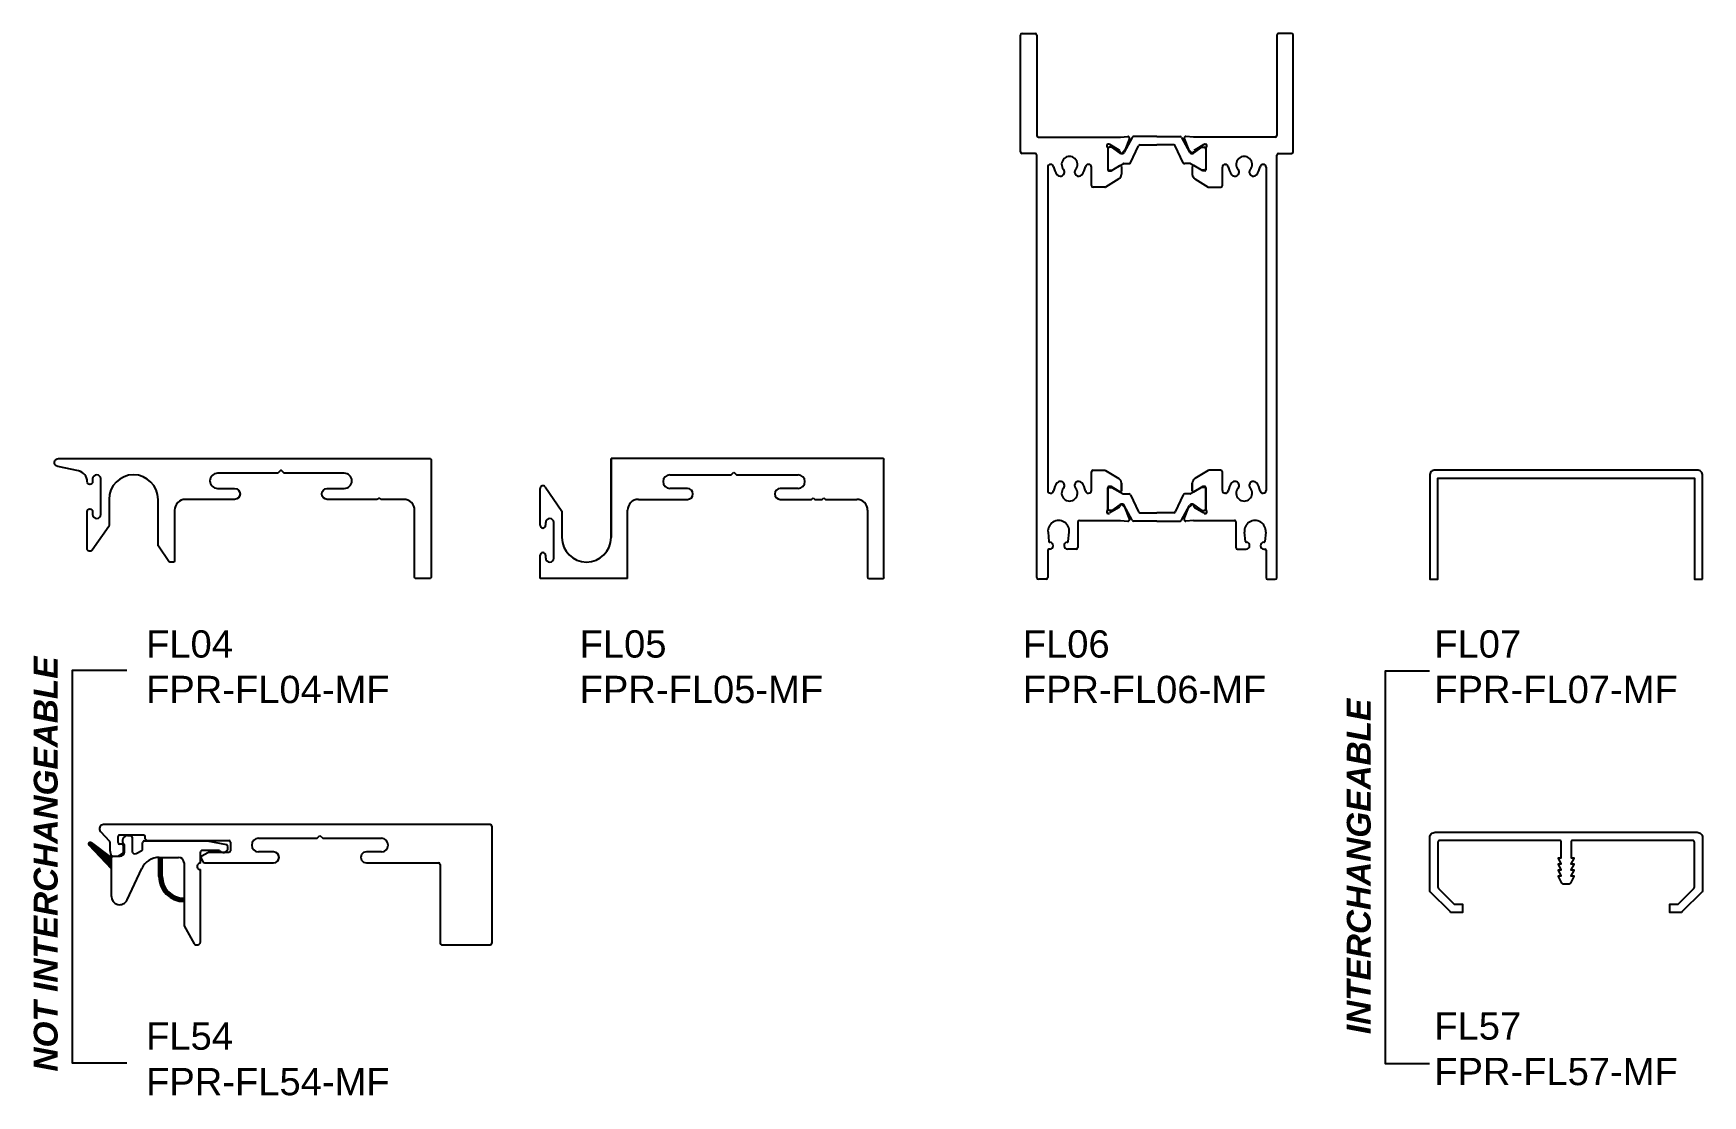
# Model space of a CAD drawing. Header units: millimetres. Extents: x 2364 to 3239, y -858 to -127.
# Drawn here: x 2622.2 to 2928.1, y -321.6 to -127 of the extents above; entities that cross this region are included whole.
import ezdxf

# ---------------------------------------------------------------- set-up
doc = ezdxf.new("R2010")
doc.units = ezdxf.units.MM
doc.layers.add('CS- Drawing', color=255, linetype='Continuous')
doc.layers.add('Text', color=1, linetype='Continuous')
doc.styles.add('Fineline', font='sanss___.ttf', dxfattribs={"height": 2})
pattern_1 = [(45, (-184.27007, -44.82506), (-0.08980256, 0.08980256), [])]

# ---------------------------------------------------------------- blocks, each defined once
blk = doc.blocks.new('-FL04')
blk.add_lwpolyline([(-2.75, 0, -0.414214), (-3, 0.25), (-3, 12.5, 0.414214), (-5, 14.5), (-9.13, 14.5, -0.198912), (-9.28, 14.56), (-9.36, 14.64, 0.414214), (-9.64, 14.64), (-9.72, 14.56, -0.198912), (-9.87, 14.5), (-19, 14.5, -1), (-19, 16.5), (-15.9, 16.5, 1), (-15.9, 19.3), (-26.83, 19.3, -0.198912), (-26.98, 19.36), (-27.36, 19.74, 0.414214), (-27.64, 19.74), (-28.02, 19.36, -0.198912), (-28.17, 19.3), (-39.1, 19.3, 1), (-39.1, 16.5), (-36, 16.5, -1), (-36, 14.5), (-45, 14.5, 0.414214), (-47, 12.5), (-47, 3.25, -0.414214), (-47.25, 3), (-47.87, 3, -0.250765), (-48.07, 3.11), (-49.96, 5.94, -0.148069), (-50, 6.08), (-50, 14.5, 1), (-59, 14.5), (-59, 9.71, -0.153915), (-59.05, 9.56), (-62.09, 5.21, -0.73323), (-63, 5.5), (-63, 12.25, -1), (-62, 12.25), (-62, 11.75, 1), (-60.5, 11.75), (-60.5, 18.25, 1), (-62, 18.25), (-62, 17.75, -1), (-63, 17.75, 0.354277), (-64.59, 19.71), (-68.41, 20.52, -0.900659), (-68.25, 22), (-0.25, 22, -0.414214), (0, 21.75), (0, 0.25, -0.414214), (-0.25, 0)], format="xyb", close=True)
blk = doc.blocks.new('-FL06')
for p, q in [((-24.7, 107.25), (-22.3, 107.25)), ((24.7, 107.25), (22.3, 107.25)), ((-25, 85.55), (-25, 106.95)), ((-22, 106.95), (-22, 88.55)), ((22, 106.95), (22, 88.55)), ((25, 85.55), (25, 106.95)), ((-21.7, 88.25), (-6.69, 88.25)), ((-9, 86.3), (-9, 82.7)), ((-9, 86.25), (-9, 82.25)), ((-8.73, 86.95), (-8.9, 86.95)), ((-8.24, 86.39), (-8.7, 86.39)), ((-6.89, 85.88), (-8.61, 86.87)), ((-6.72, 85.32), (-8.24, 86.39)), ((-6.71, 85.45), (-6.79, 85.76)), ((-6.69, 88.25), (-5.34, 88.37)), ((-5.78, 85.95), (-6.38, 85.36)), ((-4.53, 88.2), (-6, 85.48)), ((-5.03, 87.97), (-5.78, 85.95)), ((-4.83, 83.56), (-3.38, 86.67)), ((0, 88.37), (-4.26, 88.37)), ((-3.11, 86.84), (0, 86.84)), ((0, 88.37), (4.26, 88.37)), ((3.11, 86.84), (0, 86.84)), ((4.83, 83.56), (3.38, 86.67)), ((4.53, 88.2), (6, 85.48)), ((5.03, 87.97), (5.78, 85.95)), ((6.69, 88.25), (5.34, 88.37)), ((5.78, 85.95), (6.38, 85.36)), ((21.7, 88.25), (6.69, 88.25)), ((6.71, 85.45), (6.79, 85.76)), ((6.72, 85.32), (8.24, 86.39)), ((6.89, 85.88), (8.67, 86.94)), ((8.24, 86.39), (8.7, 86.39)), ((8.73, 86.95), (8.9, 86.95)), ((9, 86.3), (9, 82.7)), ((9, 86.25), (9, 82.25)), ((-22.3, 85.25), (-24.7, 85.25)), ((-22, 7.55), (-22, 84.95)), ((-20, 82.75), (-20, 23.5)), ((-19.41, 83.25), (-19.5, 83.25)), ((-12.5, 83.25), (-12.59, 83.25)), ((-12, 79.35), (-12, 82.75)), ((-8.4, 82.05), (-6.8, 83.02)), ((-8.24, 82.19), (-6.19, 83.37)), ((-6.5, 82.85), (-6.5, 81.43)), ((-6.13, 83.39), (-5.1, 83.39)), ((6.13, 83.39), (5.1, 83.39)), ((8.24, 82.19), (6.19, 83.37)), ((6.5, 82.85), (6.5, 81.43)), ((8.4, 82.05), (6.8, 83.02)), ((12, 79.35), (12, 82.75)), ((12.5, 83.25), (12.59, 83.25)), ((19.41, 83.25), (19.5, 83.25)), ((20, 82.75), (20, 23.5)), ((22, 7.55), (22, 84.95)), ((22.3, 85.25), (24.7, 85.25)), ((-6.98, 80.57), (-9.4, 79.09)), ((-8.8, 82.05), (-8.4, 82.05)), ((-8.7, 82.19), (-8.24, 82.19)), ((6.98, 80.57), (9.4, 79.09)), ((8.7, 82.19), (8.24, 82.19)), ((8.8, 82.05), (8.4, 82.05)), ((-9.56, 79.05), (-11.7, 79.05)), ((9.56, 79.05), (11.7, 79.05)), ((-12, 23.5), (-12, 26.9)), ((-11.7, 27.2), (-9.56, 27.2)), ((-9.4, 27.16), (-6.98, 25.68)), ((-6.5, 24.82), (-6.5, 23.4)), ((-6.5, 23.4), (-6.5, 24.82)), ((6.5, 24.82), (6.5, 23.4)), ((6.5, 23.4), (6.5, 24.82)), ((9.4, 27.16), (6.98, 25.68)), ((11.7, 27.2), (9.56, 27.2)), ((12, 23.5), (12, 26.9)), ((-19.5, 23), (-19.41, 23)), ((-12.59, 23), (-12.5, 23)), ((-9, 24), (-9, 20)), ((-9, 20), (-9, 24)), ((-9, 19.95), (-9, 23.55)), ((-8.4, 24.2), (-8.8, 24.2)), ((-8.8, 24.2), (-8.4, 24.2)), ((-8.7, 24.06), (-8.24, 24.06)), ((-6.8, 23.23), (-8.4, 24.2)), ((-8.4, 24.2), (-6.8, 23.23)), ((-8.24, 24.06), (-6.19, 22.88)), ((-6.13, 22.86), (-5.1, 22.86)), ((-4.83, 22.69), (-3.38, 19.58)), ((4.83, 22.69), (3.38, 19.58)), ((6.13, 22.86), (5.1, 22.86)), ((8.24, 24.06), (6.19, 22.88)), ((6.8, 23.23), (8.4, 24.2)), ((8.4, 24.2), (6.8, 23.23)), ((8.7, 24.06), (8.24, 24.06)), ((8.4, 24.2), (8.8, 24.2)), ((8.8, 24.2), (8.4, 24.2)), ((9, 24), (9, 20)), ((9, 20), (9, 24)), ((9, 19.95), (9, 23.55)), ((12.59, 23), (12.5, 23)), ((19.5, 23), (19.41, 23)), ((-8.9, 19.3), (-8.73, 19.3)), ((-8.73, 19.3), (-8.9, 19.3)), ((-8.24, 19.86), (-8.7, 19.86)), ((-6.89, 20.37), (-8.61, 19.38)), ((-6.72, 20.93), (-8.24, 19.86)), ((-6.71, 20.8), (-6.79, 20.49)), ((-5.78, 20.3), (-6.38, 20.89)), ((-4.53, 18.05), (-6, 20.77)), ((-5.03, 18.28), (-5.78, 20.3)), ((-3.11, 19.41), (0, 19.41)), ((3.11, 19.41), (0, 19.41)), ((4.53, 18.05), (6, 20.77)), ((5.03, 18.28), (5.78, 20.3)), ((5.78, 20.3), (6.38, 20.89)), ((6.71, 20.8), (6.79, 20.49)), ((6.72, 20.93), (8.24, 19.86)), ((6.89, 20.37), (8.61, 19.38)), ((8.24, 19.86), (8.7, 19.86)), ((8.9, 19.3), (8.73, 19.3)), ((8.73, 19.3), (8.9, 19.3)), ((-19.94, 15.85), (-19.77, 14.18)), ((-16.23, 14.18), (-16.06, 15.85)), ((-14.5, 17.7), (-14.5, 13.05)), ((-14.19, 18), (-6.69, 18)), ((-6.69, 18), (-5.34, 17.88)), ((0, 17.88), (-4.26, 17.88)), ((0, 17.88), (4.26, 17.88)), ((6.69, 18), (5.34, 17.88)), ((6.69, 18), (14.2, 18)), ((14.5, 17.7), (14.5, 13.05)), ((16.23, 14.18), (16.06, 15.85)), ((19.94, 15.85), (19.77, 14.18)), ((-20, 12.55), (-20, 7.55)), ((-19.62, 12.75), (-19.8, 12.75)), ((-14.8, 12.75), (-16.38, 12.75)), ((14.8, 12.75), (16.38, 12.75)), ((19.62, 12.75), (19.8, 12.75)), ((20, 12.55), (20, 7.55)), ((-20.3, 7.25), (-21.7, 7.25)), ((20.3, 7.25), (21.7, 7.25))]:
    blk.add_line(p, q)
for centre, radius, start, end in [((-24.7, 106.95), 0.3, 90, 180), ((-22.3, 106.95), 0.3, 0, 90), ((22.3, 106.95), 0.3, 90, 180), ((24.7, 106.95), 0.3, 0, 90), ((-21.7, 88.55), 0.3, 180, 270), ((-8.9, 86.65), 0.3, 90, 233.1301), ((-9.2, 86.25), 0.2, 0, 53.1301), ((-8.7, 86.09), 0.3, 90, 180), ((-8.73, 86.75), 0.2, 75, 90), ((-6.99, 85.71), 0.2, 15, 60), ((-5.31, 88.07), 0.3, 340, 95), ((-4.26, 88.07), 0.3, 90, 155), ((-3.11, 86.54), 0.3, 90, 155), ((3.11, 86.54), 0.3, 25, 90), ((4.26, 88.07), 0.3, 25, 90), ((5.31, 88.07), 0.3, 85, 200), ((6.99, 85.71), 0.2, 120, 165), ((8.73, 86.75), 0.2, 90, 105), ((8.7, 86.09), 0.3, 0, 90), ((8.9, 86.65), 0.3, 306.8699, 90), ((9.2, 86.25), 0.2, 126.8699, 180), ((21.7, 88.55), 0.3, 270, 0), ((-24.7, 85.55), 0.3, 180, 270), ((-22.3, 84.95), 0.3, 0, 90), ((-19.5, 82.75), 0.5, 90, 180), ((-19.41, 82.75), 0.5, 8.3331, 90), ((-16, 83.25), 2.95, 188.3331, 220.0677), ((-16, 83.25), 1.45, 319.9323, 220.0677), ((-16, 83.25), 2.95, 319.9323, 351.6669), ((-12.59, 82.75), 0.5, 90, 171.6669), ((-12.5, 82.75), 0.5, 0, 90), ((-6.7, 82.85), 0.2, 0, 121.4), ((-6.43, 85.73), 0.5, 234.9248, 329.8267), ((-6.52, 85.5), 0.2, 195, 315), ((-6.13, 83.27), 0.115, 90, 120), ((-5.1, 83.69), 0.3, 270, 335), ((5.1, 83.69), 0.3, 205, 270), ((6.43, 85.73), 0.5, 210.1733, 305.0752), ((6.13, 83.27), 0.115, 60, 90), ((6.52, 85.5), 0.2, 225, 345), ((6.7, 82.85), 0.2, 58.6, 180), ((12.5, 82.75), 0.5, 90, 180), ((12.59, 82.75), 0.5, 8.3331, 90), ((16, 83.25), 2.95, 188.3331, 220.0677), ((16, 83.25), 1.45, 319.9323, 220.0677), ((16, 83.25), 2.95, 319.9323, 351.6669), ((19.41, 82.75), 0.5, 90, 171.6669), ((19.5, 82.75), 0.5, 0, 90), ((22.3, 84.95), 0.3, 90, 180), ((24.7, 85.55), 0.3, 270, 0), ((-17.68, 81.83), 0.75, 220.0677, 40.0677), ((-14.32, 81.83), 0.75, 139.9323, 319.9323), ((-8.7, 82.49), 0.3, 180, 270), ((-8.8, 82.25), 0.2, 180, 270), ((-7.5, 81.43), 1, 301.4, 360), ((7.5, 81.43), 1, 180, 238.6), ((8.7, 82.49), 0.3, 270, 360), ((8.8, 82.25), 0.2, 270, 0), ((14.32, 81.83), 0.75, 220.0677, 40.0677), ((17.68, 81.83), 0.75, 139.9323, 319.9323), ((-11.7, 79.35), 0.3, 180, 270), ((-9.56, 79.35), 0.3, 270, 301.4), ((9.56, 79.35), 0.3, 238.6, 270), ((11.7, 79.35), 0.3, 270, 0), ((-16, 23), 2.95, 139.9323, 171.6669), ((-17.68, 24.42), 0.75, 319.9323, 139.9323), ((-14.32, 24.42), 0.75, 40.0677, 220.0677), ((-16, 23), 2.95, 8.3331, 40.0677), ((-11.7, 26.9), 0.3, 90, 180), ((-9.56, 26.9), 0.3, 58.6, 90), ((-7.5, 24.82), 1, 0, 58.6), ((7.5, 24.82), 1, 121.4, 180), ((9.56, 26.89), 0.307, 90.3817, 121.0183), ((11.7, 26.9), 0.299, 359.8834, 90.1166), ((16, 23), 2.95, 139.9323, 171.6669), ((14.32, 24.42), 0.75, 319.8421, 140.0225), ((17.68, 24.42), 0.75, 40.0677, 220.0677), ((16, 23), 2.95, 8.3331, 40.0677), ((-19.5, 23.5), 0.5, 180, 270), ((-19.41, 23.5), 0.5, 270, 351.6669), ((-16, 23), 1.45, 139.9323, 40.0677), ((-12.59, 23.5), 0.5, 188.3331, 270), ((-12.5, 23.5), 0.5, 270, 0), ((-8.8, 24), 0.2, 90, 180), ((-8.8, 24), 0.2, 90, 180), ((-8.7, 23.76), 0.3, 90, 180), ((-6.7, 23.4), 0.2, 238.6, 360), ((-6.7, 23.4), 0.2, 238.6, 360), ((-6.13, 22.98), 0.115, 240, 270), ((-5.1, 22.56), 0.3, 25, 90), ((5.1, 22.56), 0.3, 90, 155), ((6.13, 22.98), 0.115, 270, 300), ((6.7, 23.4), 0.2, 180, 301.4), ((6.7, 23.4), 0.2, 180, 301.4), ((8.7, 23.76), 0.3, 0, 90), ((8.8, 24), 0.2, 0, 90), ((8.8, 24), 0.2, 0, 90), ((12.5, 23.5), 0.496, 179.5317, 270.4683), ((12.59, 23.5), 0.499, 269.9314, 351.7355), ((16, 23), 1.45, 139.9323, 40.0677), ((19.41, 23.5), 0.5, 188.3331, 270), ((19.5, 23.5), 0.5, 270, 0), ((-8.9, 19.6), 0.3, 126.8699, 270), ((-8.9, 19.6), 0.3, 126.8699, 270), ((-9.2, 20), 0.2, 306.8699, 0), ((-9.2, 20), 0.2, 306.8699, 0), ((-8.7, 20.16), 0.3, 180, 270), ((-8.73, 19.5), 0.2, 270, 285), ((-8.73, 19.5), 0.2, 270, 285), ((-6.99, 20.54), 0.2, 300, 345), ((-6.43, 20.52), 0.5, 30.1733, 125.0752), ((-6.52, 20.75), 0.2, 45, 165), ((-3.11, 19.71), 0.3, 205, 270), ((3.11, 19.71), 0.3, 270, 335), ((6.43, 20.52), 0.5, 54.9248, 149.8267), ((6.52, 20.75), 0.2, 15, 135), ((6.99, 20.54), 0.2, 195, 240), ((8.73, 19.5), 0.2, 255, 270), ((8.73, 19.5), 0.2, 255, 270), ((8.7, 20.16), 0.3, 270, 0), ((8.9, 19.6), 0.3, 270, 53.1301), ((8.9, 19.6), 0.3, 270, 53.1301), ((9.2, 20), 0.2, 180, 233.1301), ((9.2, 20), 0.2, 180, 233.1301), ((-18, 16.05), 1.95, 354.1448, 185.8552), ((-14.2, 17.7), 0.3, 90, 180), ((-5.31, 18.18), 0.3, 265, 20), ((-4.26, 18.18), 0.3, 205, 270), ((4.26, 18.18), 0.3, 270, 335), ((5.31, 18.18), 0.3, 160, 275), ((14.21, 17.71), 0.293, 358.7051, 91.2949), ((18, 16.05), 1.95, 354.1448, 185.8552), ((-19.8, 12.55), 0.2, 90, 180), ((-19.57, 14.2), 0.2, 185.8552, 266.1265), ((-19.62, 13.38), 0.625, 270, 86.1265), ((-16.38, 13.38), 0.625, 93.8735, 270), ((-16.43, 14.2), 0.2, 273.8735, 354.1448), ((-14.8, 13.05), 0.3, 270, 0), ((14.8, 13.05), 0.3, 180, 270), ((16.43, 14.2), 0.2, 185.8552, 266.1265), ((16.38, 13.38), 0.625, 270, 86.1265), ((19.62, 13.38), 0.625, 93.8735, 270), ((19.57, 14.2), 0.2, 273.8735, 354.1448), ((19.8, 12.55), 0.2, 0, 90), ((-21.7, 7.55), 0.3, 180, 270), ((-20.3, 7.55), 0.3, 270, 0), ((20.3, 7.55), 0.3, 180, 270), ((21.7, 7.55), 0.3, 270, 0)]:
    blk.add_arc(centre, radius, start, end)
blk = doc.blocks.new('-FL07')
blk.add_lwpolyline([(4, 18.74), (4, -0.26, 0.414214), (5, -1.26), (53, -1.26, 0.414214), (54, -0.26), (54, 18.74), (52.5, 18.74), (52.5, 0.24), (5.5, 0.24), (5.5, 18.74)], format="xyb", close=True)
blk = doc.blocks.new('-FL05')
for p, q in [((24.88, 0), (-24.88, 0)), ((-24.88, 0), (-24.88, -14.5)), ((-24.88, -14.5), (-24.88, 0)), ((-14.12, -3), (-2.88, -3)), ((-2.88, -3), (-2.38, -2.5)), ((-2.38, -2.5), (-1.88, -3)), ((-1.88, -3), (9.38, -3)), ((25.12, -21.75), (25.12, -0.25)), ((-37.88, -12.25), (-37.88, -5.5)), ((-36.97, -5.21), (-33.88, -9.63)), ((-10.88, -5.5), (-14.12, -5.5)), ((9.38, -5.5), (6.12, -5.5)), ((-19.88, -7.5), (-10.88, -7.5)), ((6.12, -7.5), (11.82, -7.5)), ((11.82, -7.5), (12.12, -7.2)), ((12.12, -7.2), (12.42, -7.5)), ((12.42, -7.5), (13.82, -7.5)), ((13.82, -7.5), (14.12, -7.2)), ((14.12, -7.2), (14.42, -7.5)), ((14.42, -7.5), (20.12, -7.5)), ((-36.88, -11.75), (-36.88, -12.25)), ((-35.38, -18.25), (-35.38, -11.75)), ((-33.88, -9.63), (-33.88, -14.5)), ((-21.88, -22), (-21.88, -9.5)), ((22.12, -9.5), (22.12, -21.75)), ((-37.88, -22), (-37.88, -17.75)), ((-36.88, -17.75), (-36.88, -18.25)), ((-21.88, -22), (-37.88, -22)), ((22.38, -22), (24.88, -22))]:
    blk.add_line(p, q)
for centre, radius, start, end in [((24.88, -0.25), 0.25, 0, 90), ((-14.12, -4.25), 1.25, 90, 270), ((9.38, -4.25), 1.25, 270, 90), ((-37.38, -5.5), 0.5, 35, 180), ((-10.88, -6.5), 1, 270, 90), ((6.12, -6.5), 1, 90, 270), ((-19.88, -9.5), 2, 90, 180), ((20.12, -9.5), 2, 0, 90), ((-36.12, -11.75), 0.75, 0, 180), ((-37.38, -12.25), 0.5, 180, 0), ((-29.38, -14.5), 4.5, 180, 0), ((-37.38, -17.75), 0.5, 0, 180), ((-36.12, -18.25), 0.75, 180, 0), ((22.38, -21.75), 0.25, 180, 270), ((24.88, -21.75), 0.25, 270, 0)]:
    blk.add_arc(centre, radius, start, end)
blk = doc.blocks.new('A$C08522680')
h = blk.add_hatch()
h.set_pattern_fill('ANSI31', color=1, scale=0.04)
h.set_pattern_definition(pattern_1)
edge = h.paths.add_edge_path()
edge.add_line((61, 6), (60.4, 6))
edge.add_line((60.4, 6), (60.4, 9.5))
edge.add_arc((56.4, 9.5), 4, 0, 90)
edge.add_line((56.4, 13.5), (56.4, 14.1))
edge.add_arc((56.4, 9.5), 4.6, 0, 90, ccw=False)
edge.add_line((61, 9.5), (61, 6))
h = blk.add_hatch()
h.set_pattern_fill('ANSI31', color=1, scale=0.04)
h.set_pattern_definition(pattern_1)
edge = h.paths.add_edge_path()
edge.add_line((69.7, 8.1), (69.7, 6.1))
edge.add_line((69.7, 8.1), (73.83, 3.73))
edge.add_line((73.44, 3.29), (69.7, 6.1))
edge.add_arc((73.59, 3.55), 0.3, 238.9955, 398.1011)
for p, q in [((0, 0.3), (0, 21.7)), ((9.2, 22), (0.3, 22)), ((9.5, 7.3), (9.5, 21.7)), ((56.4, 14.1), (56.4, 13.5)), ((22.99, 7), (9.8, 7)), ((52.61, 7), (40, 7)), ((53.26, 6.18), (52.87, 6.85)), ((69.7, 8.1), (69.7, 6.1)), ((20.25, 5), (23, 5)), ((40, 5), (42.75, 5)), ((47.9, 3.2), (47.9, 4.8)), ((48.2, 5.1), (51.91, 5.1)), ((52.06, 5.14), (53.15, 5.77)), ((61, 6), (60.4, 6)), ((67.5, 5.02), (67.5, 3.9)), ((68.48, 5.76), (67.65, 5.28)), ((67.8, 3.6), (68.2, 3.6)), ((68.5, 3.3), (68.5, 2.2)), ((69.55, 5.8), (68.62, 5.8)), ((70, 4.69), (69.84, 5.55)), ((70, 3.22), (70, 4.64)), ((0.3, 0), (71.15, 0)), ((31, 2.5), (20.25, 2.5)), ((31.5, 2), (31, 2.5)), ((32, 2.5), (31.5, 2)), ((42.75, 2.5), (32, 2.5)), ((63.2, 2.9), (48.2, 2.9)), ((63.5, 2.6), (63.5, 2.2)), ((68.2, 1.9), (63.8, 1.9)), ((71.7, 1.26), (70.08, 3.01))]:
    blk.add_line(p, q)
at = {"lineweight": -3}
for p, q in [((53.4, 21.5), (53.4, 8.25)), ((54.28, 22), (53.9, 22)), ((56.36, 18.57), (54.54, 21.85)), ((56.4, 7), (56.4, 18.42)), ((66.84, 13.81), (64.14, 8.02)), ((69.7, 13.17), (69.7, 6.1)), ((60.4, 9.5), (60.4, 6)), ((61, 9.5), (61, 6)), ((53.4, 7.05), (53.4, 5.05)), ((69.7, 8.1), (73.83, 3.73)), ((52.15, 3), (48.63, 3.62)), ((49.89, 4.75), (53.1, 4.75)), ((60.97, 6), (57.4, 6)), ((64, 4.47), (64, 3.3)), ((65.15, 5.31), (64.15, 4.73)), ((65.9, 2.3), (65.9, 4.87)), ((67.3, 5), (67.3, 3.95)), ((69.4, 5.8), (68.1, 5.8)), ((73.44, 3.29), (69.7, 6.1)), ((63.7, 3), (52.15, 3)), ((66.75, 2), (66.2, 2))]:
    blk.add_line(p, q, dxfattribs=at)
for centre, radius, start, end in [((0.3, 21.7), 0.3, 90, 180), ((9.2, 21.7), 0.3, 0, 90), ((9.8, 7.3), 0.3, 180, 270), ((23, 6), 1, 270, 90.3418), ((40, 6), 1, 90, 270), ((52.61, 6.7), 0.3, 29.8971, 90), ((53, 6.03), 0.3, 300, 29.8971), ((53.4, 7.65), 0.6, 269.6557, 90.3443), ((20.25, 3.75), 1.25, 90, 270), ((42.75, 3.75), 1.25, 270, 90), ((48.2, 4.8), 0.3, 90, 180), ((48.2, 3.2), 0.3, 180, 270), ((49.2, 4.25), 0.85, 36.0319, 227.7347), ((51.91, 5.4), 0.3, 270, 300), ((66.75, 2.95), 0.95, 270, 43.6028), ((67.8, 3.95), 0.5, 180, 223.6028), ((67.8, 5.02), 0.3, 120, 180), ((67.8, 3.9), 0.3, 180, 270), ((68.2, 3.3), 0.3, 0, 90), ((68.63, 5.5), 0.3, 90, 120), ((69.55, 5.5), 0.3, 10, 90), ((69.7, 4.64), 0.3, 0, 10), ((70.3, 3.22), 0.3, 180, 222.7871), ((0.3, 0.3), 0.3, 180, 270), ((63.2, 2.6), 0.3, 0, 90), ((63.8, 2.2), 0.3, 180, 270), ((68.2, 2.2), 0.3, 270, 0), ((71.15, 0.75), 0.75, 270, 42.7871)]:
    blk.add_arc(centre, radius, start, end)
for centre, radius, start, end in [((53.9, 21.5), 0.5, 90, 180), ((54.28, 21.7), 0.3, 29, 90), ((56.1, 18.42), 0.3, 0, 29), ((56.4, 9.5), 4.6, 0, 90), ((56.4, 9.5), 4, 0, 90), ((68.2, 13.17), 1.5, 0, 155), ((57.4, 7), 1, 180, 270), ((60.97, 9.5), 3.5, 270, 335), ((53.1, 5.05), 0.3, 270, 0), ((63.7, 3.3), 0.3, 270, 0), ((64.3, 4.47), 0.3, 120, 180), ((65.4, 4.87), 0.5, 0, 120), ((68.1, 5), 0.8, 90, 180), ((69.4, 6.1), 0.3, 270, 0), ((73.59, 3.55), 0.3, 238.9955, 38.1011), ((73.59, 3.55), 0.3, 38.1011, 38.1366), ((66.2, 2.3), 0.3, 180, 270)]:
    blk.add_arc(centre, radius, start, end, dxfattribs=at)
blk = doc.blocks.new('CS.FL57')
at = {"layer": 'CS- Drawing'}
blk.add_lwpolyline([(-25, 1, 0.414214), (-24, 0), (24, 0, 0.414214), (25, 1), (25, 10.7, 0.198912), (24.91, 10.91), (21.21, 14.61, 0.198912), (21, 14.7), (19, 14.7), (19, 13.2), (20.38, 13.2, -0.198912), (20.59, 13.11), (23.41, 10.29, -0.198912), (23.5, 10.08), (23.5, 1.8, -0.414214), (23.2, 1.5), (1.2, 1.5, -0.414214), (0.9, 1.8), (0.9, 4.71), (1.4, 4.71), (1.4, 4.81), (0.84, 5.81), (1.4, 5.81), (1.4, 5.91), (0.84, 6.91), (1.4, 6.91), (1.4, 7.01), (0.84, 8.01), (1.4, 8.01), (1.4, 8.11), (0.86, 9.22, 0.287619), (0.41, 9.5), (-0.41, 9.5, 0.287619), (-0.86, 9.22), (-1.4, 8.11), (-1.4, 8.01), (-0.9, 8.01), (-0.9, 7.91), (-1.4, 7.01), (-1.4, 6.91), (-0.9, 6.91), (-0.9, 6.81), (-1.4, 5.91), (-1.4, 5.81), (-0.9, 5.81), (-0.9, 5.71), (-1.4, 4.81), (-1.4, 4.71), (-0.9, 4.71), (-0.9, 1.8, -0.414214), (-1.2, 1.5), (-23.2, 1.5, -0.414214), (-23.5, 1.8), (-23.5, 10.08, -0.198912), (-23.41, 10.29), (-20.54, 13.16, -0.198912), (-20.44, 13.2), (-19, 13.2), (-19, 14.7), (-21, 14.7, 0.198912), (-21.21, 14.61), (-24.91, 10.91, 0.198912), (-25, 10.7)], format="xyb", close=True, dxfattribs=at)

msp = doc.modelspace()

# ---------------------------------------------------------------- linework, layer by layer
at = {"layer": 'CS- Drawing'}
for points in [[(2639.32, -243.71), (2629.32, -243.71), (2629.32, -315.56), (2639.32, -315.56)], [(2878.02, -243.83), (2869.92, -243.83), (2869.92, -315.68), (2878.02, -315.68)]]:
    msp.add_lwpolyline(points, dxfattribs=at)

# ---------------------------------------------------------------- block references
for name, p in [('-FL06', (2828.08, -234.21)), ('-FL04', (2695.08, -226.84)), ('-FL05', (2752.96, -204.84))]:
    msp.add_blockref(name, p, dxfattribs=at)
at = {"layer": 'CS- Drawing', "rotation": 180}
for name, p in [('-FL07', (2932.08, -208.22)), ('A$C08522680', (2706.23, -271.93))]:
    msp.add_blockref(name, p, dxfattribs=at)
at = {"layer": 'CS- Drawing', "xscale": -1, "rotation": 180}
msp.add_blockref('CS.FL57', (2903.08, -273.33), dxfattribs=at)

# ---------------------------------------------------------------- texts
at = {"layer": 'Text', "char_height": 5, "attachment_point": 1, "style": 'Fineline'}
for s, insert in [('FL04\\PFPR-FL04-MF', (2642.87, -236.33)), ('FL05\\PFPR-FL05-MF', (2722.31, -236.33)), ('FL06\\PFPR-FL06-MF', (2803.51, -236.33)), ('FL07\\PFPR-FL07-MF', (2878.91, -236.33)), ('FL54\\PFPR-FL54-MF', (2642.87, -308.18)), ('FL57\\PFPR-FL57-MF', (2878.91, -306.33))]:
    msp.add_mtext_dynamic_manual_height_columns(s, width=124.0303, gutter_width=37.5, heights=[0], dxfattribs=dict(at, insert=insert))
at = {"layer": 'Text', "char_height": 4.375, "attachment_point": 1, "rotation": 90, "style": 'Fineline'}
for s, insert in [('{\\fSansSerif|b1|i1|c2|p2;NOT INTERCHANGEABLE}', (2622.29, -317.18)), ('{\\fSansSerif|b1|i1|c2|p2;INTERCHANGEABLE}', (2862.89, -310.32))]:
    msp.add_mtext_dynamic_manual_height_columns(s, width=78.346, gutter_width=37.5, heights=[0], dxfattribs=dict(at, insert=insert))

doc.saveas('drawing.dxf')
